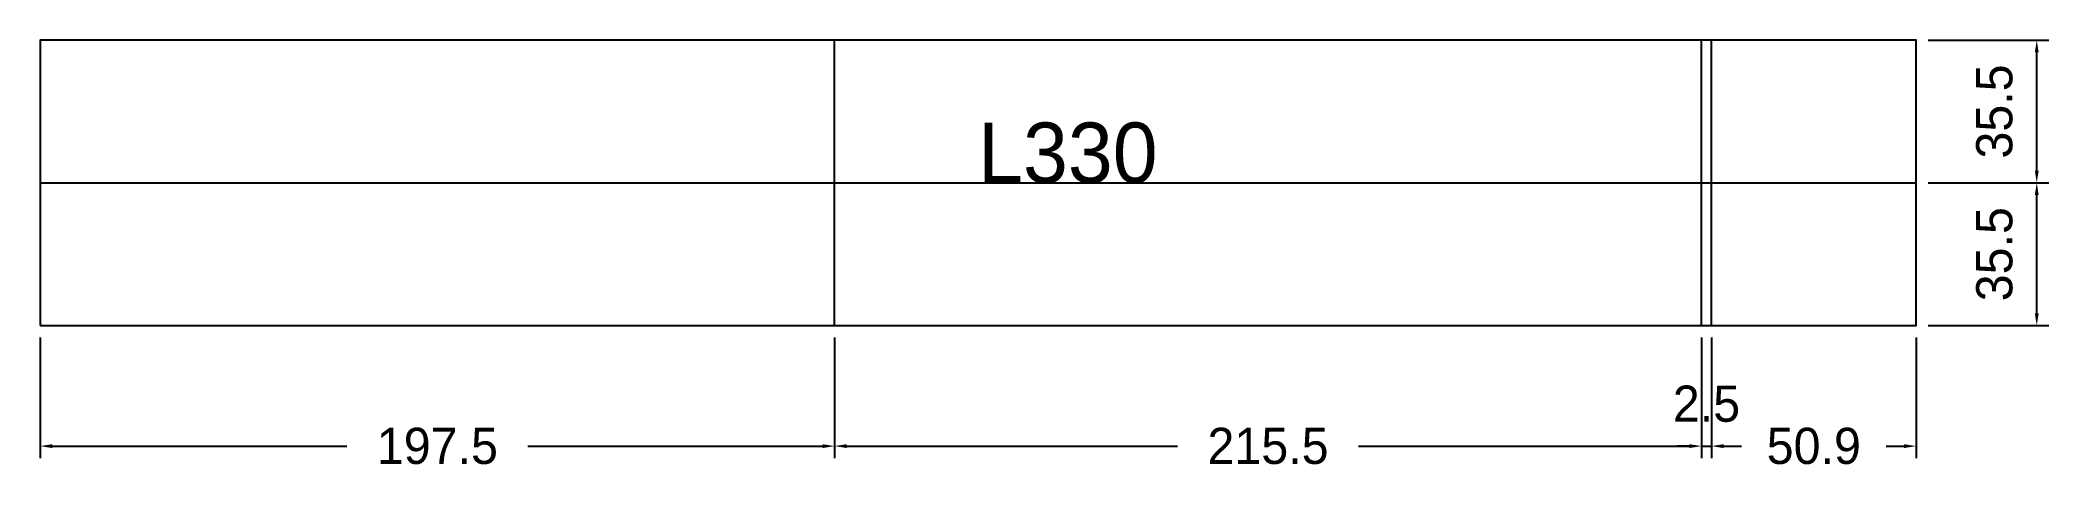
# Model space of a CAD drawing. Extents: x 4481 to 4980, y 1542 to 1649.
import ezdxf

# ---------------------------------------------------------------- set-up
doc = ezdxf.new("R2010")
doc.units = 0
for name, color, linetype in [('3', 3, 'Continuous'), ('4', 4, 'Continuous'), ('Painéis', 200, 'Continuous')]:
    doc.layers.add(name, color=color, linetype=linetype)
doc.dimstyles.new('COTA PAINEL-50', dxfattribs={"dimtxt": 9, "dimasz": 3, "dimexe": 3, "dimexo": 3, "dimgap": 3, "dimtad": 1, "dimdec": 1, "dimcen": 2.5, "dimclrd": 4, "dimclre": 4, "dimclrt": 240, "dimazin": 3, "dimtfac": 1, "dimtmove": 0, "dimatfit": 3})

# ---------------------------------------------------------------- blocks, each defined once
blk = doc.blocks.new('_CLOSEDFILLED')
at = {"color": 0, "linetype": 'BYBLOCK'}
blk.add_solid([(-1, 0.16), (0, 0), (-1, -0.16)], dxfattribs=at)
blk = doc.blocks.new('*D1')
at = {"color": 4}
for p, q in [((4480.57, 1574.94), (4480.57, 1544.94)), ((4678.07, 1574.94), (4678.07, 1544.94)), ((4483.57, 1547.94), (4556.82, 1547.94)), ((4601.82, 1547.94), (4675.07, 1547.94))]:
    blk.add_line(p, q, dxfattribs=at)
at = {"layer": 'Defpoints'}
for p in [(4480.57, 1577.94), (4678.07, 1577.94), (4480.57, 1547.94)]:
    blk.add_point(p, dxfattribs=at)
at = {"layer": 'Painéis', "color": 4, "xscale": 3, "yscale": 3, "rotation": 180}
blk.add_blockref('_CLOSEDFILLED', (4480.57, 1547.94), dxfattribs=at)
at = {"layer": 'Painéis', "color": 4, "xscale": 3, "yscale": 3}
blk.add_blockref('_CLOSEDFILLED', (4678.07, 1547.94), dxfattribs=at)
at = {"layer": 'Painéis', "color": 240, "insert": (4579.32, 1547.94), "char_height": 9, "attachment_point": 5}
blk.add_mtext('197.5', dxfattribs=at)
blk = doc.blocks.new('*D2')
at = {"color": 4}
for p, q in [((4678.07, 1574.94), (4678.07, 1544.94)), ((4893.57, 1574.94), (4893.57, 1544.94)), ((4681.07, 1547.94), (4763.32, 1547.94)), ((4808.32, 1547.94), (4890.57, 1547.94))]:
    blk.add_line(p, q, dxfattribs=at)
at = {"layer": 'Defpoints'}
for p in [(4678.07, 1577.94), (4893.57, 1577.94), (4678.07, 1547.94)]:
    blk.add_point(p, dxfattribs=at)
at = {"layer": 'Painéis', "color": 4, "xscale": 3, "yscale": 3, "rotation": 180}
blk.add_blockref('_CLOSEDFILLED', (4678.07, 1547.94), dxfattribs=at)
at = {"layer": 'Painéis', "color": 4, "xscale": 3, "yscale": 3}
blk.add_blockref('_CLOSEDFILLED', (4893.57, 1547.94), dxfattribs=at)
at = {"layer": 'Painéis', "color": 240, "insert": (4785.82, 1547.94), "char_height": 9, "attachment_point": 5}
blk.add_mtext('215.5', dxfattribs=at)
blk = doc.blocks.new('*D4')
at = {"color": 4}
for p, q in [((4896.07, 1574.94), (4896.07, 1544.94)), ((4946.93, 1574.94), (4946.93, 1544.94)), ((4899.07, 1547.94), (4903.5, 1547.94)), ((4939.5, 1547.94), (4943.93, 1547.94))]:
    blk.add_line(p, q, dxfattribs=at)
at = {"layer": 'Defpoints'}
for p in [(4896.07, 1577.94), (4946.93, 1577.94), (4896.07, 1547.94)]:
    blk.add_point(p, dxfattribs=at)
at = {"layer": 'Painéis', "color": 4, "xscale": 3, "yscale": 3, "rotation": 180}
blk.add_blockref('_CLOSEDFILLED', (4896.07, 1547.94), dxfattribs=at)
at = {"layer": 'Painéis', "color": 4, "xscale": 3, "yscale": 3}
blk.add_blockref('_CLOSEDFILLED', (4946.93, 1547.94), dxfattribs=at)
at = {"layer": 'Painéis', "color": 240, "insert": (4921.5, 1547.94), "char_height": 9, "attachment_point": 5}
blk.add_mtext('50.9', dxfattribs=at)

msp = doc.modelspace()

# ---------------------------------------------------------------- linework, layer by layer
at = {"layer": '3'}
for p, q in [((4946.93, 1648.94), (4480.57, 1648.94)), ((4480.57, 1648.94), (4480.57, 1577.94)), ((4946.93, 1577.94), (4946.93, 1648.94)), ((4480.57, 1577.94), (4946.93, 1577.94))]:
    msp.add_line(p, q, dxfattribs=at)
at = {"layer": '3', "lineweight": 25}
msp.add_lwpolyline([(4480.57, 1577.94), (4946.93, 1577.94), (4946.93, 1648.94), (4480.57, 1648.94)], close=True, dxfattribs=at)
at = {"layer": '3'}
for points in [[(4678.07, 1577.94), (4678.07, 1648.94)], [(4893.57, 1577.94), (4893.57, 1648.94)], [(4896.07, 1577.94), (4896.07, 1648.94)], [(4480.57, 1613.44), (4946.93, 1613.44)]]:
    msp.add_lwpolyline(points, dxfattribs=at)
at = {"layer": 'Painéis', "lineweight": 18}
for p, q in [((4678.07, 1577.94), (4678.07, 1648.94)), ((4893.57, 1577.94), (4893.57, 1648.94)), ((4896.07, 1577.94), (4896.07, 1648.94)), ((4480.57, 1613.44), (4946.93, 1613.44))]:
    msp.add_line(p, q, dxfattribs=at)

# ---------------------------------------------------------------- texts
at = {"layer": '4'}
msp.add_text('L330', height=15, dxfattribs=at).set_placement((4713.75, 1613.44))

# ---------------------------------------------------------------- dimensions: what is measured, and where the dimension line sits
at = {"layer": 'Painéis'}
for base, p1, p2 in [((4976.93, 1613.44), (4946.93, 1613.44), (4946.93, 1648.94)), ((4976.93, 1577.94), (4946.93, 1577.94), (4946.93, 1613.44))]:
    msp.add_linear_dim(base=base, p1=p1, p2=p2, angle=90, text='35.5', dimstyle='COTA PAINEL-50', dxfattribs=at).render()
for base, p1, p2, text, picture, middle in [((4480.57, 1547.94), (4480.57, 1577.94), (4678.07, 1577.94), '197.5', '*D1', (4579.32, 1547.94)), ((4678.07, 1547.94), (4678.07, 1577.94), (4893.57, 1577.94), '215.5', '*D2', (4785.82, 1547.94)), ((4896.07, 1547.94), (4896.07, 1577.94), (4946.93, 1577.94), '50.9', '*D4', (4921.5, 1547.94))]:
    dim = msp.add_linear_dim(base=base, p1=p1, p2=p2, text=text, dimstyle='COTA PAINEL-50', dxfattribs=at)
    dim.commit()
    dim.dimension.update_dxf_attribs({"geometry": picture, "text_midpoint": middle})
msp.add_linear_dim(base=(4893.57, 1547.94), p1=(4893.57, 1577.94), p2=(4896.07, 1577.94), text='2.5', dimstyle='COTA PAINEL-50', dxfattribs=at).render()

doc.saveas('drawing.dxf')
